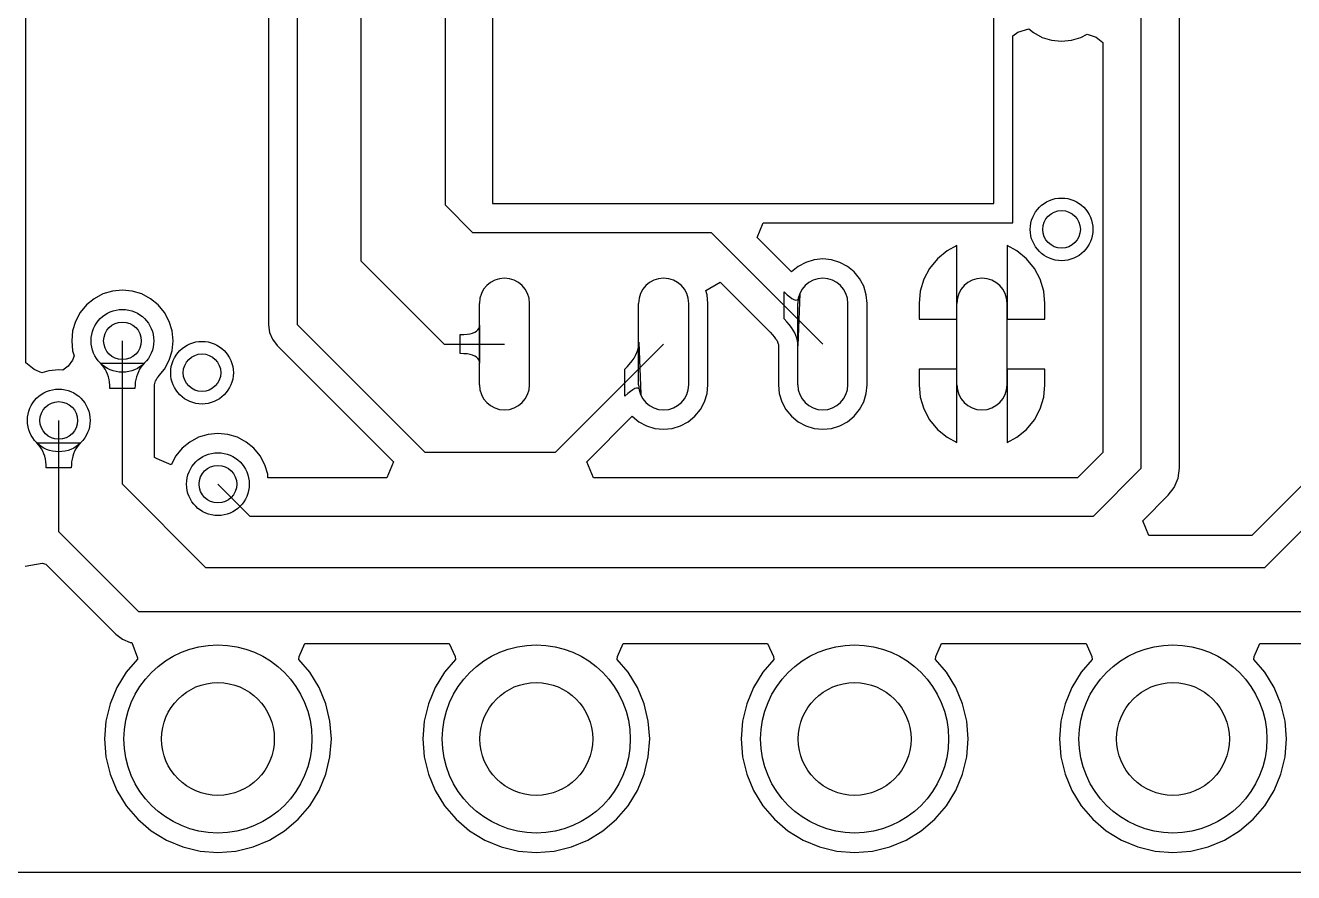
# Model space of a CAD drawing. Extents: x -55.7 to 0, y 0.2 to 22.7.
# Drawn here: x -20.59 to -10.47, y 0.2 to 6.96 of the extents above; entities that cross this region are included whole.
import ezdxf

# ---------------------------------------------------------------- set-up
doc = ezdxf.new("R2010")
doc.units = 0
doc.layers.get('0').update_dxf_attribs({"linetype": 'CONTINUOUS'})
for name, color, linetype in [('PADHOLELAYER', 156, 'CONTINUOUS'), ('TOPLAYER', 1, 'CONTINUOUS'), ('VIAHOLELAYER', 16, 'CONTINUOUS')]:
    doc.layers.add(name, color=color, linetype=linetype)

# ---------------------------------------------------------------- blocks, each defined once
blk = doc.blocks.new('SI_LABS_QFN_64_17')
at = {"layer": 'TOPLAYER'}
for p, q in [((-3.9, 4.725), (-3.9, 4.175)), ((-3.6, 4.725), (-3.6, 4.175)), ((-3.4, 4.725), (-3.4, 4.175)), ((-3.1, 4.725), (-3.1, 4.175)), ((-2.9, 4.725), (-2.9, 4.175)), ((-2.6, 4.725), (-2.6, 4.175)), ((-2.4, 4.725), (-2.4, 4.175)), ((-2.1, 4.725), (-2.1, 4.175)), ((-1.9, 4.725), (-1.9, 4.175)), ((-1.6, 4.725), (-1.6, 4.175)), ((-1.4, 4.725), (-1.4, 4.175)), ((-1.1, 4.725), (-1.1, 4.175)), ((-0.9, 4.725), (-0.9, 4.175)), ((-0.6, 4.725), (-0.6, 4.175)), ((-0.4, 4.725), (-0.4, 4.175)), ((-0.1, 4.725), (-0.1, 4.175)), ((0.1, 4.725), (0.1, 4.175)), ((0.4, 4.725), (0.4, 4.175)), ((0.6, 4.725), (0.6, 4.175)), ((0.9, 4.725), (0.9, 4.175)), ((1.1, 4.725), (1.1, 4.175)), ((1.4, 4.725), (1.4, 4.175)), ((1.6, 4.725), (1.6, 4.175)), ((1.9, 4.725), (1.9, 4.175)), ((2.1, 4.725), (2.1, 4.175)), ((2.4, 4.725), (2.4, 4.175)), ((2.6, 4.725), (2.6, 4.175)), ((2.9, 4.725), (2.9, 4.175)), ((3.1, 4.725), (3.1, 4.175)), ((3.4, 4.725), (3.4, 4.175)), ((3.6, 4.725), (3.6, 4.175)), ((3.9, 4.725), (3.9, 4.175)), ((-4.725, 3.9), (-4.175, 3.9)), ((4.175, 3.9), (4.725, 3.9)), ((-4.725, 3.6), (-4.175, 3.6)), ((-3.6, 3.6), (-3.6, -3.6)), ((3.6, 3.6), (-3.6, 3.6)), ((3.6, -3.6), (3.6, 3.6)), ((4.175, 3.6), (4.725, 3.6)), ((-4.725, 3.4), (-4.175, 3.4)), ((4.175, 3.4), (4.725, 3.4)), ((-4.725, 3.1), (-4.175, 3.1)), ((4.175, 3.1), (4.725, 3.1)), ((-4.725, 2.9), (-4.175, 2.9)), ((4.175, 2.9), (4.725, 2.9)), ((-4.725, 2.6), (-4.175, 2.6)), ((4.175, 2.6), (4.725, 2.6)), ((-4.725, 2.4), (-4.175, 2.4)), ((4.175, 2.4), (4.725, 2.4)), ((-4.725, 2.1), (-4.175, 2.1)), ((4.175, 2.1), (4.725, 2.1)), ((-4.725, 1.9), (-4.175, 1.9)), ((4.175, 1.9), (4.725, 1.9)), ((-4.725, 1.6), (-4.175, 1.6)), ((4.175, 1.6), (4.725, 1.6)), ((-4.725, 1.4), (-4.175, 1.4)), ((4.175, 1.4), (4.725, 1.4)), ((-4.725, 1.1), (-4.175, 1.1)), ((4.175, 1.1), (4.725, 1.1)), ((-4.725, 0.9), (-4.175, 0.9)), ((4.175, 0.9), (4.725, 0.9)), ((-4.725, 0.6), (-4.175, 0.6)), ((4.175, 0.6), (4.725, 0.6)), ((-4.725, 0.4), (-4.175, 0.4)), ((4.175, 0.4), (4.725, 0.4)), ((-4.725, 0.1), (-4.175, 0.1)), ((4.175, 0.1), (4.725, 0.1)), ((-4.725, -0.1), (-4.175, -0.1)), ((4.175, -0.1), (4.725, -0.1)), ((-4.725, -0.4), (-4.175, -0.4)), ((4.175, -0.4), (4.725, -0.4)), ((-4.725, -0.6), (-4.175, -0.6)), ((4.175, -0.6), (4.725, -0.6)), ((-4.725, -0.9), (-4.175, -0.9)), ((4.175, -0.9), (4.725, -0.9)), ((-4.725, -1.1), (-4.175, -1.1)), ((4.175, -1.1), (4.725, -1.1)), ((-4.725, -1.4), (-4.175, -1.4)), ((4.175, -1.4), (4.725, -1.4)), ((-4.725, -1.6), (-4.175, -1.6)), ((4.175, -1.6), (4.725, -1.6)), ((-4.725, -1.9), (-4.175, -1.9)), ((4.175, -1.9), (4.725, -1.9)), ((-4.725, -2.1), (-4.175, -2.1)), ((4.175, -2.1), (4.725, -2.1)), ((-4.725, -2.4), (-4.175, -2.4)), ((4.175, -2.4), (4.725, -2.4)), ((-4.725, -2.6), (-4.175, -2.6)), ((4.175, -2.6), (4.725, -2.6)), ((-4.725, -2.9), (-4.175, -2.9)), ((4.175, -2.9), (4.725, -2.9)), ((-4.725, -3.1), (-4.175, -3.1)), ((4.175, -3.1), (4.725, -3.1)), ((-4.725, -3.4), (-4.175, -3.4)), ((4.175, -3.4), (4.725, -3.4)), ((-4.725, -3.6), (-4.175, -3.6)), ((-3.6, -3.6), (3.6, -3.6)), ((4.175, -3.6), (4.725, -3.6)), ((-4.725, -3.9), (-4.175, -3.9)), ((4.175, -3.9), (4.725, -3.9)), ((-3.9, -4.175), (-3.9, -4.725)), ((-3.6, -4.175), (-3.6, -4.725)), ((-3.4, -4.175), (-3.4, -4.725)), ((-3.1, -4.175), (-3.1, -4.725)), ((-2.9, -4.175), (-2.9, -4.725)), ((-2.6, -4.175), (-2.6, -4.725)), ((-2.4, -4.175), (-2.4, -4.725)), ((-2.1, -4.175), (-2.1, -4.725)), ((-1.9, -4.175), (-1.9, -4.725)), ((-1.6, -4.175), (-1.6, -4.725)), ((-1.4, -4.175), (-1.4, -4.725)), ((-1.1, -4.175), (-1.1, -4.725)), ((-0.9, -4.175), (-0.9, -4.725)), ((-0.6, -4.175), (-0.6, -4.725)), ((-0.4, -4.175), (-0.4, -4.725)), ((-0.1, -4.175), (-0.1, -4.725)), ((0.1, -4.175), (0.1, -4.725)), ((0.4, -4.175), (0.4, -4.725)), ((0.6, -4.175), (0.6, -4.725)), ((0.9, -4.175), (0.9, -4.725)), ((1.1, -4.175), (1.1, -4.725)), ((1.4, -4.175), (1.4, -4.725)), ((1.6, -4.175), (1.6, -4.725)), ((1.9, -4.175), (1.9, -4.725)), ((2.1, -4.175), (2.1, -4.725)), ((2.4, -4.175), (2.4, -4.725)), ((2.6, -4.175), (2.6, -4.725)), ((2.9, -4.175), (2.9, -4.725)), ((3.1, -4.175), (3.1, -4.725)), ((3.4, -4.175), (3.4, -4.725)), ((3.6, -4.175), (3.6, -4.725)), ((3.9, -4.175), (3.9, -4.725))]:
    blk.add_line(p, q, dxfattribs=at)
for centre, start, end in [((-3.75, 4.725), 0, 180), ((-3.25, 4.725), 0, 180), ((-2.75, 4.725), 0, 180), ((-2.25, 4.725), 0, 180), ((-1.75, 4.725), 0, 180), ((-1.25, 4.725), 0, 180), ((-0.75, 4.725), 0, 180), ((-0.25, 4.725), 0, 180), ((0.25, 4.725), 0, 180), ((0.75, 4.725), 0, 180), ((1.25, 4.725), 0, 180), ((1.75, 4.725), 0, 180), ((2.25, 4.725), 0, 180), ((2.75, 4.725), 0, 180), ((3.25, 4.725), 0, 180), ((3.75, 4.725), 0, 180), ((-3.75, 4.175), 180, 0), ((-3.25, 4.175), 180, 0), ((-2.75, 4.175), 180, 0), ((-2.25, 4.175), 180, 0), ((-1.75, 4.175), 180, 0), ((-1.25, 4.175), 180, 0), ((-0.75, 4.175), 180, 0), ((-0.25, 4.175), 180, 0), ((0.25, 4.175), 180, 0), ((0.75, 4.175), 180, 0), ((1.25, 4.175), 180, 0), ((1.75, 4.175), 180, 0), ((2.25, 4.175), 180, 0), ((2.75, 4.175), 180, 0), ((3.25, 4.175), 180, 0), ((3.75, 4.175), 180, 0), ((-4.725, 3.75), 90, 270), ((-4.175, 3.75), 270, 90), ((4.175, 3.75), 90, 270), ((4.725, 3.75), 270, 90), ((-4.725, 3.25), 90, 270), ((-4.175, 3.25), 270, 90), ((4.175, 3.25), 90, 270), ((4.725, 3.25), 270, 90), ((-4.725, 2.75), 90, 270), ((-4.175, 2.75), 270, 90), ((4.175, 2.75), 90, 270), ((4.725, 2.75), 270, 90), ((-4.725, 2.25), 90, 270), ((-4.175, 2.25), 270, 90), ((4.175, 2.25), 90, 270), ((4.725, 2.25), 270, 90), ((-4.725, 1.75), 90, 270), ((-4.175, 1.75), 270, 90), ((4.175, 1.75), 90, 270), ((4.725, 1.75), 270, 90), ((-4.725, 1.25), 90, 270), ((-4.175, 1.25), 270, 90), ((4.175, 1.25), 90, 270), ((4.725, 1.25), 270, 90), ((-4.725, 0.75), 90, 270), ((-4.175, 0.75), 270, 90), ((4.175, 0.75), 90, 270), ((4.725, 0.75), 270, 90), ((-4.725, 0.25), 90, 270), ((-4.175, 0.25), 270, 90), ((4.175, 0.25), 90, 270), ((4.725, 0.25), 270, 90), ((-4.725, -0.25), 90, 270), ((-4.175, -0.25), 270, 90), ((4.175, -0.25), 90, 270), ((4.725, -0.25), 270, 90), ((-4.725, -0.75), 90, 270), ((-4.175, -0.75), 270, 90), ((4.175, -0.75), 90, 270), ((4.725, -0.75), 270, 90), ((-4.725, -1.25), 90, 270), ((-4.175, -1.25), 270, 90), ((4.175, -1.25), 90, 270), ((4.725, -1.25), 270, 90), ((-4.725, -1.75), 90, 270), ((-4.175, -1.75), 270, 90), ((4.175, -1.75), 90, 270), ((4.725, -1.75), 270, 90), ((-4.725, -2.25), 90, 270), ((-4.175, -2.25), 270, 90), ((4.175, -2.25), 90, 270), ((4.725, -2.25), 270, 90), ((-4.725, -2.75), 90, 270), ((-4.175, -2.75), 270, 90), ((4.175, -2.75), 90, 270), ((4.725, -2.75), 270, 90), ((-4.725, -3.25), 90, 270), ((-4.175, -3.25), 270, 90), ((4.175, -3.25), 90, 270), ((4.725, -3.25), 270, 90), ((-4.725, -3.75), 90, 270), ((-4.175, -3.75), 270, 90), ((4.175, -3.75), 90, 270), ((4.725, -3.75), 270, 90), ((-3.75, -4.175), 0, 180), ((-3.25, -4.175), 0, 180), ((-2.75, -4.175), 0, 180), ((-2.25, -4.175), 0, 180), ((-1.75, -4.175), 0, 180), ((-1.25, -4.175), 0, 180), ((-0.75, -4.175), 0, 180), ((-0.25, -4.175), 0, 180), ((0.25, -4.175), 0, 180), ((0.75, -4.175), 0, 180), ((1.25, -4.175), 0, 180), ((1.75, -4.175), 0, 180), ((2.25, -4.175), 0, 180), ((2.75, -4.175), 0, 180), ((3.25, -4.175), 0, 180), ((3.75, -4.175), 0, 180), ((-3.75, -4.725), 180, 0), ((-3.25, -4.725), 180, 0), ((-2.75, -4.725), 180, 0), ((-2.25, -4.725), 180, 0), ((-1.75, -4.725), 180, 0), ((-1.25, -4.725), 180, 0), ((-0.75, -4.725), 180, 0), ((-0.25, -4.725), 180, 0), ((0.25, -4.725), 180, 0), ((0.75, -4.725), 180, 0), ((1.25, -4.725), 180, 0), ((1.75, -4.725), 180, 0), ((2.25, -4.725), 180, 0), ((2.75, -4.725), 180, 0), ((3.25, -4.725), 180, 0), ((3.75, -4.725), 180, 0)]:
    blk.add_arc(centre, 0.15, start, end, dxfattribs=at)
blk = doc.blocks.new('HDR1X16_24')
at = {"layer": 'PADHOLELAYER'}
for centre in [(25.4, 0), (27.94, 0), (30.48, 0), (33.02, 0)]:
    blk.add_circle(centre, 0.45, dxfattribs=at)
at = {"layer": 'TOPLAYER'}
for centre in [(25.4, 0), (27.94, 0), (30.48, 0), (33.02, 0)]:
    blk.add_circle(centre, 0.75, dxfattribs=at)
blk = doc.blocks.new('SPANSION_WSON_8_6_5MM_29')
at = {"layer": 'TOPLAYER'}
for p, q in [((-3.145, 2.105), (-2.495, 2.105)), ((2.495, 2.105), (3.145, 2.105)), ((1.7, 2), (-1.7, 2)), ((-1.7, 2), (-1.7, -2)), ((1.7, -2), (1.7, 2)), ((-3.145, 1.705), (-2.495, 1.705)), ((2.495, 1.705), (3.145, 1.705)), ((-3.145, 0.835), (-2.495, 0.835)), ((2.495, 0.835), (3.145, 0.835)), ((-3.145, 0.435), (-2.495, 0.435)), ((2.495, 0.435), (3.145, 0.435)), ((-3.145, -0.435), (-2.495, -0.435)), ((2.495, -0.435), (3.145, -0.435)), ((-3.145, -0.835), (-2.495, -0.835)), ((2.495, -0.835), (3.145, -0.835)), ((-3.145, -1.705), (-2.495, -1.705)), ((2.495, -1.705), (3.145, -1.705)), ((-1.7, -2), (1.7, -2)), ((-3.145, -2.105), (-2.495, -2.105)), ((2.495, -2.105), (3.145, -2.105))]:
    blk.add_line(p, q, dxfattribs=at)
for centre, start, end in [((-3.145, 1.905), 90, 270), ((-2.495, 1.905), 270, 90), ((2.495, 1.905), 90, 270), ((3.145, 1.905), 270, 90), ((-3.145, 0.635), 90, 270), ((-2.495, 0.635), 270, 90), ((2.495, 0.635), 90, 270), ((3.145, 0.635), 270, 90), ((-3.145, -0.635), 90, 270), ((-2.495, -0.635), 270, 90), ((2.495, -0.635), 90, 270), ((3.145, -0.635), 270, 90), ((-3.145, -1.905), 90, 270), ((-2.495, -1.905), 270, 90), ((2.495, -1.905), 90, 270), ((3.145, -1.905), 270, 90)]:
    blk.add_arc(centre, 0.2, start, end, dxfattribs=at)

msp = doc.modelspace()

# ---------------------------------------------------------------- linework, layer by layer
at = {"layer": 'TOPLAYER'}
for p, q in [((-11.684, 3.429), (-11.684, 9.968)), ((-11.379, 3.429), (-11.379, 9.968)), ((-17.234, 5.527), (-17.234, 8.386)), ((-17.907, 5.08), (-17.907, 8.255)), ((-18.415, 4.572), (-18.415, 8.001)), ((-20.583, 4.27), (-20.583, 7.234)), ((-18.646, 7.27), (-18.646, 4.572)), ((-12.707, 6.877), (-12.668, 6.906)), ((-12.668, 6.906), (-12.58, 6.932)), ((-12.58, 6.932), (-12.544, 6.903)), ((-12.544, 6.903), (-12.474, 6.865)), ((-12.164, 6.865), (-12.116, 6.891)), ((-12.116, 6.891), (-12.044, 6.866)), ((-12.707, 5.387), (-12.707, 6.877)), ((-12.474, 6.865), (-12.398, 6.842)), ((-12.398, 6.842), (-12.319, 6.835)), ((-12.319, 6.835), (-12.24, 6.842)), ((-12.24, 6.842), (-12.164, 6.865)), ((-12.044, 6.866), (-11.989, 6.825)), ((-11.989, 6.825), (-11.989, 3.555)), ((-7.165, 6.53), (-10.802, 2.893)), ((-10.697, 2.638), (-6.985, 6.35)), ((-17.234, 5.527), (-17.018, 5.31)), ((-14.748, 5.269), (-14.7, 5.387)), ((-14.7, 5.387), (-12.707, 5.387)), ((-17.018, 5.31), (-15.115, 5.31)), ((-15.115, 5.31), (-14.224, 4.419)), ((-14.474, 4.995), (-14.748, 5.269)), ((-13.233, 5.162), (-13.309, 5.099)), ((-13.154, 5.204), (-13.233, 5.162)), ((-13.154, 4.619), (-13.154, 5.204)), ((-12.675, 5.162), (-12.754, 5.204)), ((-12.754, 5.204), (-12.754, 4.619)), ((-12.599, 5.099), (-12.675, 5.162)), ((-17.907, 5.08), (-17.246, 4.419)), ((-14.36, 5.071), (-14.421, 5.038)), ((-14.293, 5.091), (-14.36, 5.071)), ((-14.224, 5.098), (-14.293, 5.091)), ((-14.155, 5.091), (-14.224, 5.098)), ((-14.088, 5.071), (-14.155, 5.091)), ((-14.027, 5.038), (-14.088, 5.071)), ((-13.309, 5.099), (-13.372, 5.023)), ((-12.536, 5.023), (-12.599, 5.099)), ((-14.421, 5.038), (-14.474, 4.995)), ((-13.974, 4.994), (-14.027, 5.038)), ((-13.93, 4.941), (-13.974, 4.994)), ((-13.372, 5.023), (-13.418, 4.936)), ((-12.49, 4.936), (-12.536, 5.023)), ((-15.157, 4.846), (-15.044, 4.913)), ((-15.044, 4.913), (-14.647, 4.516)), ((-13.897, 4.88), (-13.93, 4.941)), ((-13.877, 4.813), (-13.897, 4.88)), ((-13.418, 4.936), (-13.447, 4.842)), ((-12.461, 4.842), (-12.49, 4.936)), ((-20.037, 4.781), (-20.098, 4.731)), ((-19.967, 4.819), (-20.037, 4.781)), ((-19.891, 4.842), (-19.967, 4.819)), ((-19.812, 4.849), (-19.891, 4.842)), ((-19.733, 4.842), (-19.812, 4.849)), ((-19.657, 4.819), (-19.733, 4.842)), ((-19.587, 4.781), (-19.657, 4.819)), ((-19.526, 4.731), (-19.587, 4.781)), ((-15.147, 4.813), (-15.157, 4.846)), ((-15.14, 4.744), (-15.147, 4.813)), ((-14.533, 4.62), (-14.533, 4.835)), ((-14.533, 4.835), (-14.509, 4.813)), ((-14.509, 4.813), (-14.488, 4.796)), ((-14.488, 4.796), (-14.47, 4.783)), ((-14.47, 4.783), (-14.454, 4.774)), ((-14.454, 4.774), (-14.44, 4.77)), ((-14.44, 4.77), (-14.429, 4.771)), ((-14.429, 4.771), (-14.42, 4.776)), ((-14.407, 4.82), (-14.422, 4.404)), ((-14.42, 4.776), (-14.413, 4.786)), ((-14.413, 4.786), (-14.409, 4.801)), ((-14.409, 4.801), (-14.407, 4.82)), ((-13.87, 4.744), (-13.877, 4.813)), ((-13.447, 4.842), (-13.456, 4.744)), ((-12.452, 4.744), (-12.461, 4.842)), ((-20.148, 4.67), (-20.186, 4.6)), ((-20.098, 4.731), (-20.148, 4.67)), ((-19.476, 4.67), (-19.526, 4.731)), ((-19.438, 4.6), (-19.476, 4.67)), ((-15.14, 4.094), (-15.14, 4.744)), ((-13.87, 4.094), (-13.87, 4.744)), ((-13.456, 4.744), (-13.456, 4.619)), ((-12.452, 4.619), (-12.452, 4.744)), ((-20.186, 4.6), (-20.209, 4.524)), ((-19.415, 4.524), (-19.438, 4.6)), ((-18.646, 4.572), (-18.638, 4.512)), ((-18.415, 4.572), (-17.399, 3.556)), ((-16.968, 4.544), (-16.963, 4.557)), ((-16.963, 4.557), (-16.962, 4.571)), ((-16.962, 4.571), (-16.962, 4.267)), ((-14.511, 4.597), (-14.533, 4.62)), ((-14.492, 4.575), (-14.511, 4.597)), ((-14.475, 4.552), (-14.492, 4.575)), ((-13.456, 4.619), (-13.154, 4.619)), ((-12.754, 4.619), (-12.452, 4.619)), ((-20.209, 4.524), (-20.216, 4.445)), ((-19.408, 4.445), (-19.415, 4.524)), ((-18.638, 4.512), (-18.615, 4.457)), ((-18.615, 4.457), (-18.578, 4.409)), ((-17.117, 4.495), (-17.088, 4.496)), ((-17.117, 4.343), (-17.117, 4.495)), ((-17.088, 4.496), (-17.061, 4.498)), ((-17.061, 4.498), (-17.038, 4.502)), ((-17.038, 4.502), (-17.018, 4.507)), ((-17.018, 4.507), (-17.001, 4.514)), ((-17.001, 4.514), (-16.987, 4.523)), ((-16.987, 4.523), (-16.976, 4.533)), ((-16.976, 4.533), (-16.968, 4.544)), ((-14.647, 4.516), (-14.645, 4.513)), ((-14.645, 4.513), (-14.626, 4.493)), ((-14.626, 4.493), (-14.612, 4.477)), ((-14.612, 4.477), (-14.601, 4.462)), ((-14.601, 4.462), (-14.592, 4.449)), ((-14.46, 4.53), (-14.475, 4.552)), ((-14.448, 4.509), (-14.46, 4.53)), ((-14.438, 4.487), (-14.448, 4.509)), ((-14.43, 4.466), (-14.438, 4.487)), ((-14.425, 4.445), (-14.43, 4.466)), ((-20.216, 4.445), (-20.209, 4.366)), ((-20.209, 4.366), (-20.196, 4.326)), ((-19.812, 3.302), (-19.812, 4.445)), ((-19.438, 4.29), (-19.415, 4.366)), ((-19.415, 4.366), (-19.408, 4.445)), ((-18.578, 4.409), (-17.649, 3.48)), ((-17.246, 4.419), (-16.764, 4.419)), ((-16.357, 3.556), (-15.494, 4.419)), ((-15.708, 4.351), (-15.7, 4.372)), ((-15.7, 4.372), (-15.695, 4.393)), ((-15.695, 4.393), (-15.692, 4.413)), ((-15.692, 4.413), (-15.692, 4.434)), ((-15.692, 4.434), (-15.677, 4.018)), ((-14.592, 4.449), (-14.586, 4.438)), ((-14.586, 4.438), (-14.582, 4.428)), ((-14.582, 4.428), (-14.579, 4.421)), ((-14.579, 4.421), (-14.578, 4.417)), ((-14.578, 4.417), (-14.578, 4.094)), ((-14.422, 4.425), (-14.425, 4.445)), ((-14.422, 4.404), (-14.422, 4.425)), ((-20.516, 4.216), (-20.583, 4.27)), ((-20.209, 4.292), (-20.245, 4.244)), ((-20.196, 4.326), (-20.209, 4.292)), ((-19.973, 4.251), (-19.987, 4.266)), ((-19.987, 4.266), (-19.637, 4.266)), ((-19.96, 4.235), (-19.973, 4.251)), ((-19.651, 4.251), (-19.664, 4.235)), ((-19.637, 4.266), (-19.651, 4.251)), ((-19.476, 4.22), (-19.438, 4.29)), ((-17.088, 4.342), (-17.117, 4.343)), ((-17.061, 4.34), (-17.088, 4.342)), ((-17.038, 4.336), (-17.061, 4.34)), ((-17.018, 4.331), (-17.038, 4.336)), ((-17.001, 4.324), (-17.018, 4.331)), ((-16.987, 4.315), (-17.001, 4.324)), ((-16.976, 4.305), (-16.987, 4.315)), ((-16.968, 4.294), (-16.976, 4.305)), ((-16.963, 4.281), (-16.968, 4.294)), ((-16.962, 4.267), (-16.963, 4.281)), ((-15.781, 4.241), (-15.745, 4.286)), ((-15.745, 4.286), (-15.73, 4.308)), ((-15.73, 4.308), (-15.718, 4.329)), ((-15.718, 4.329), (-15.708, 4.351)), ((-20.456, 4.189), (-20.516, 4.216)), ((-20.399, 4.207), (-20.456, 4.189)), ((-20.32, 4.214), (-20.399, 4.207)), ((-20.287, 4.211), (-20.32, 4.214)), ((-20.245, 4.244), (-20.287, 4.211)), ((-19.949, 4.218), (-19.96, 4.235)), ((-19.939, 4.199), (-19.949, 4.218)), ((-19.931, 4.18), (-19.939, 4.199)), ((-19.924, 4.159), (-19.931, 4.18)), ((-19.919, 4.137), (-19.924, 4.159)), ((-19.7, 4.159), (-19.705, 4.137)), ((-19.693, 4.18), (-19.7, 4.159)), ((-19.685, 4.199), (-19.693, 4.18)), ((-19.675, 4.218), (-19.685, 4.199)), ((-19.664, 4.235), (-19.675, 4.218)), ((-19.537, 4.145), (-19.533, 4.15)), ((-19.533, 4.15), (-19.524, 4.16)), ((-19.524, 4.16), (-19.519, 4.168)), ((-19.519, 4.168), (-19.476, 4.22)), ((-15.803, 4.218), (-15.781, 4.241)), ((-15.803, 4.003), (-15.803, 4.218)), ((-13.154, 4.219), (-13.456, 4.219)), ((-13.456, 4.219), (-13.456, 4.094)), ((-13.154, 3.634), (-13.154, 4.219)), ((-12.452, 4.219), (-12.754, 4.219)), ((-12.754, 4.219), (-12.754, 3.634)), ((-12.452, 4.094), (-12.452, 4.219)), ((-19.915, 4.115), (-19.919, 4.137)), ((-19.913, 4.091), (-19.915, 4.115)), ((-19.912, 4.066), (-19.913, 4.091)), ((-19.712, 4.066), (-19.912, 4.066)), ((-19.711, 4.091), (-19.712, 4.066)), ((-19.709, 4.115), (-19.711, 4.091)), ((-19.705, 4.137), (-19.709, 4.115)), ((-19.557, 4.061), (-19.556, 4.081)), ((-19.557, 4.058), (-19.557, 4.061)), ((-19.557, 3.515), (-19.557, 4.058)), ((-19.556, 4.081), (-19.555, 4.095)), ((-19.555, 4.095), (-19.553, 4.106)), ((-19.553, 4.106), (-19.55, 4.116)), ((-19.55, 4.116), (-19.548, 4.125)), ((-19.548, 4.125), (-19.544, 4.132)), ((-19.544, 4.132), (-19.541, 4.139)), ((-19.541, 4.139), (-19.537, 4.145)), ((-15.74, 4.055), (-15.758, 4.042)), ((-15.724, 4.064), (-15.74, 4.055)), ((-15.71, 4.068), (-15.724, 4.064)), ((-15.699, 4.067), (-15.71, 4.068)), ((-15.69, 4.062), (-15.699, 4.067)), ((-15.683, 4.052), (-15.69, 4.062)), ((-15.679, 4.037), (-15.683, 4.052)), ((-15.147, 4.025), (-15.14, 4.094)), ((-14.578, 4.094), (-14.571, 4.025)), ((-13.877, 4.025), (-13.87, 4.094)), ((-13.456, 4.094), (-13.447, 3.996)), ((-12.461, 3.996), (-12.452, 4.094)), ((-15.779, 4.025), (-15.803, 4.003)), ((-15.758, 4.042), (-15.779, 4.025)), ((-15.677, 4.018), (-15.679, 4.037)), ((-15.2, 3.897), (-15.167, 3.958)), ((-15.167, 3.958), (-15.147, 4.025)), ((-14.571, 4.025), (-14.551, 3.958)), ((-14.551, 3.958), (-14.518, 3.897)), ((-13.93, 3.897), (-13.897, 3.958)), ((-13.897, 3.958), (-13.877, 4.025)), ((-13.447, 3.996), (-13.418, 3.902)), ((-12.49, 3.902), (-12.461, 3.996)), ((-15.244, 3.844), (-15.2, 3.897)), ((-14.518, 3.897), (-14.474, 3.844)), ((-13.974, 3.844), (-13.93, 3.897)), ((-13.418, 3.902), (-13.372, 3.815)), ((-12.536, 3.815), (-12.49, 3.902)), ((-20.32, 2.921), (-20.32, 3.81)), ((-16.107, 3.48), (-15.744, 3.843)), ((-15.744, 3.843), (-15.691, 3.8)), ((-15.691, 3.8), (-15.63, 3.767)), ((-15.63, 3.767), (-15.563, 3.747)), ((-15.563, 3.747), (-15.494, 3.74)), ((-15.494, 3.74), (-15.425, 3.747)), ((-15.425, 3.747), (-15.358, 3.767)), ((-15.358, 3.767), (-15.297, 3.8)), ((-15.297, 3.8), (-15.244, 3.844)), ((-14.474, 3.844), (-14.421, 3.8)), ((-14.421, 3.8), (-14.36, 3.767)), ((-14.36, 3.767), (-14.293, 3.747)), ((-14.293, 3.747), (-14.224, 3.74)), ((-14.224, 3.74), (-14.155, 3.747)), ((-14.155, 3.747), (-14.088, 3.767)), ((-14.088, 3.767), (-14.027, 3.8)), ((-14.027, 3.8), (-13.974, 3.844)), ((-13.372, 3.815), (-13.309, 3.739)), ((-12.599, 3.739), (-12.536, 3.815)), ((-19.205, 3.676), (-19.275, 3.638)), ((-19.129, 3.699), (-19.205, 3.676)), ((-19.05, 3.706), (-19.129, 3.699)), ((-18.971, 3.699), (-19.05, 3.706)), ((-18.895, 3.676), (-18.971, 3.699)), ((-18.825, 3.638), (-18.895, 3.676)), ((-13.309, 3.739), (-13.233, 3.676)), ((-13.233, 3.676), (-13.154, 3.634)), ((-12.754, 3.634), (-12.675, 3.676)), ((-12.675, 3.676), (-12.599, 3.739)), ((-20.481, 3.616), (-20.495, 3.631)), ((-20.495, 3.631), (-20.145, 3.631)), ((-20.468, 3.6), (-20.481, 3.616)), ((-20.457, 3.583), (-20.468, 3.6)), ((-20.447, 3.564), (-20.457, 3.583)), ((-20.439, 3.545), (-20.447, 3.564)), ((-20.432, 3.524), (-20.439, 3.545)), ((-20.201, 3.545), (-20.208, 3.524)), ((-20.193, 3.564), (-20.201, 3.545)), ((-20.183, 3.583), (-20.193, 3.564)), ((-20.172, 3.6), (-20.183, 3.583)), ((-20.159, 3.616), (-20.172, 3.6)), ((-20.145, 3.631), (-20.159, 3.616)), ((-19.336, 3.588), (-19.386, 3.527)), ((-19.275, 3.638), (-19.336, 3.588)), ((-18.764, 3.588), (-18.825, 3.638)), ((-18.714, 3.527), (-18.764, 3.588)), ((-17.399, 3.556), (-16.357, 3.556)), ((-11.989, 3.555), (-12.191, 3.353)), ((-20.427, 3.502), (-20.432, 3.524)), ((-20.423, 3.48), (-20.427, 3.502)), ((-20.421, 3.456), (-20.423, 3.48)), ((-20.42, 3.431), (-20.421, 3.456)), ((-20.219, 3.456), (-20.22, 3.431)), ((-20.217, 3.48), (-20.219, 3.456)), ((-20.213, 3.502), (-20.217, 3.48)), ((-20.208, 3.524), (-20.213, 3.502)), ((-19.536, 3.504), (-19.557, 3.515)), ((-19.424, 3.457), (-19.536, 3.504)), ((-19.386, 3.527), (-19.424, 3.457)), ((-18.676, 3.457), (-18.714, 3.527)), ((-18.653, 3.381), (-18.676, 3.457)), ((-17.649, 3.48), (-17.702, 3.353)), ((-16.054, 3.353), (-16.107, 3.48)), ((-20.22, 3.431), (-20.42, 3.431)), ((-18.651, 3.353), (-18.653, 3.381)), ((-17.702, 3.353), (-18.651, 3.353)), ((-12.191, 3.353), (-16.054, 3.353)), ((-12.065, 3.048), (-11.684, 3.429)), ((-11.42, 3.276), (-11.389, 3.35)), ((-11.389, 3.35), (-11.379, 3.429)), ((-19.812, 3.302), (-19.148, 2.638)), ((-19.05, 3.302), (-18.796, 3.048)), ((-11.468, 3.213), (-11.42, 3.276)), ((-11.671, 3.01), (-11.468, 3.213)), ((-18.796, 3.048), (-12.065, 3.048)), ((-11.623, 2.893), (-11.671, 3.01)), ((-20.32, 2.921), (-19.685, 2.286)), ((-10.802, 2.893), (-11.623, 2.893)), ((-20.588, 2.649), (-20.452, 2.671)), ((-20.452, 2.671), (-20.423, 2.664)), ((-20.423, 2.664), (-19.865, 2.106)), ((-19.148, 2.638), (-10.697, 2.638)), ((-19.685, 2.286), (-10.16, 2.286)), ((-19.865, 2.106), (-19.812, 2.066)), ((-19.812, 2.066), (-19.751, 2.04)), ((-19.751, 2.04), (-19.736, 2.038)), ((-19.736, 2.038), (-19.693, 1.917)), ((-18.402, 1.927), (-18.356, 2.031)), ((-18.356, 2.031), (-17.204, 2.031)), ((-17.204, 2.031), (-17.158, 1.927)), ((-15.862, 1.927), (-15.816, 2.031)), ((-15.816, 2.031), (-14.664, 2.031)), ((-14.664, 2.031), (-14.618, 1.927)), ((-13.322, 1.927), (-13.276, 2.031)), ((-13.276, 2.031), (-12.124, 2.031)), ((-12.124, 2.031), (-12.078, 1.927)), ((-10.782, 1.927), (-10.736, 2.031)), ((-10.736, 2.031), (-10.16, 2.031)), ((-18.405, 1.904), (-18.402, 1.927)), ((-17.158, 1.927), (-17.155, 1.904)), ((-15.865, 1.904), (-15.862, 1.927)), ((-14.618, 1.927), (-14.615, 1.904)), ((-13.325, 1.904), (-13.322, 1.927)), ((-12.078, 1.927), (-12.075, 1.904)), ((-10.785, 1.904), (-10.782, 1.927)), ((-19.692, 1.907), (-19.782, 1.802)), ((-19.693, 1.917), (-19.692, 1.912)), ((-19.692, 1.912), (-19.692, 1.907)), ((-18.318, 1.802), (-18.405, 1.904)), ((-17.155, 1.904), (-17.242, 1.802)), ((-15.778, 1.802), (-15.865, 1.904)), ((-14.615, 1.904), (-14.702, 1.802)), ((-13.238, 1.802), (-13.325, 1.904)), ((-12.075, 1.904), (-12.162, 1.802)), ((-10.698, 1.802), (-10.785, 1.904)), ((-19.782, 1.802), (-19.857, 1.681)), ((-18.243, 1.681), (-18.318, 1.802)), ((-17.242, 1.802), (-17.317, 1.681)), ((-15.703, 1.681), (-15.778, 1.802)), ((-14.702, 1.802), (-14.777, 1.681)), ((-13.163, 1.681), (-13.238, 1.802)), ((-12.162, 1.802), (-12.237, 1.681)), ((-10.623, 1.681), (-10.698, 1.802)), ((-19.857, 1.681), (-19.911, 1.55)), ((-18.189, 1.55), (-18.243, 1.681)), ((-17.317, 1.681), (-17.371, 1.55)), ((-15.649, 1.55), (-15.703, 1.681)), ((-14.777, 1.681), (-14.831, 1.55)), ((-13.109, 1.55), (-13.163, 1.681)), ((-12.237, 1.681), (-12.291, 1.55)), ((-10.569, 1.55), (-10.623, 1.681)), ((-19.911, 1.55), (-19.944, 1.412)), ((-18.156, 1.412), (-18.189, 1.55)), ((-17.371, 1.55), (-17.404, 1.412)), ((-15.616, 1.412), (-15.649, 1.55)), ((-14.831, 1.55), (-14.864, 1.412)), ((-13.076, 1.412), (-13.109, 1.55)), ((-12.291, 1.55), (-12.324, 1.412)), ((-10.536, 1.412), (-10.569, 1.55)), ((-19.944, 1.412), (-19.955, 1.27)), ((-18.145, 1.27), (-18.156, 1.412)), ((-17.404, 1.412), (-17.415, 1.27)), ((-15.605, 1.27), (-15.616, 1.412)), ((-14.864, 1.412), (-14.875, 1.27)), ((-13.065, 1.27), (-13.076, 1.412)), ((-12.324, 1.412), (-12.335, 1.27)), ((-10.525, 1.27), (-10.536, 1.412)), ((-19.955, 1.27), (-19.944, 1.128)), ((-18.156, 1.128), (-18.145, 1.27)), ((-17.415, 1.27), (-17.404, 1.128)), ((-15.616, 1.128), (-15.605, 1.27)), ((-14.875, 1.27), (-14.864, 1.128)), ((-13.076, 1.128), (-13.065, 1.27)), ((-12.335, 1.27), (-12.324, 1.128)), ((-10.536, 1.128), (-10.525, 1.27)), ((-19.944, 1.128), (-19.911, 0.99)), ((-18.189, 0.99), (-18.156, 1.128)), ((-17.404, 1.128), (-17.371, 0.99)), ((-15.649, 0.99), (-15.616, 1.128)), ((-14.864, 1.128), (-14.831, 0.99)), ((-13.109, 0.99), (-13.076, 1.128)), ((-12.324, 1.128), (-12.291, 0.99)), ((-10.569, 0.99), (-10.536, 1.128)), ((-19.911, 0.99), (-19.857, 0.859)), ((-18.243, 0.859), (-18.189, 0.99)), ((-17.371, 0.99), (-17.317, 0.859)), ((-15.703, 0.859), (-15.649, 0.99)), ((-14.831, 0.99), (-14.777, 0.859)), ((-13.163, 0.859), (-13.109, 0.99)), ((-12.291, 0.99), (-12.237, 0.859)), ((-10.623, 0.859), (-10.569, 0.99)), ((-19.857, 0.859), (-19.782, 0.738)), ((-18.318, 0.738), (-18.243, 0.859)), ((-17.317, 0.859), (-17.242, 0.738)), ((-15.778, 0.738), (-15.703, 0.859)), ((-14.777, 0.859), (-14.702, 0.738)), ((-13.238, 0.738), (-13.163, 0.859)), ((-12.237, 0.859), (-12.162, 0.738)), ((-10.698, 0.738), (-10.623, 0.859)), ((-19.782, 0.738), (-19.69, 0.63)), ((-18.41, 0.63), (-18.318, 0.738)), ((-17.242, 0.738), (-17.15, 0.63)), ((-15.87, 0.63), (-15.778, 0.738)), ((-14.702, 0.738), (-14.61, 0.63)), ((-13.33, 0.63), (-13.238, 0.738)), ((-12.162, 0.738), (-12.07, 0.63)), ((-10.79, 0.63), (-10.698, 0.738)), ((-19.69, 0.63), (-19.582, 0.538)), ((-18.518, 0.538), (-18.41, 0.63)), ((-17.15, 0.63), (-17.042, 0.538)), ((-15.978, 0.538), (-15.87, 0.63)), ((-14.61, 0.63), (-14.502, 0.538)), ((-13.438, 0.538), (-13.33, 0.63)), ((-12.07, 0.63), (-11.962, 0.538)), ((-10.898, 0.538), (-10.79, 0.63)), ((-19.582, 0.538), (-19.461, 0.463)), ((-18.639, 0.463), (-18.518, 0.538)), ((-17.042, 0.538), (-16.921, 0.463)), ((-16.099, 0.463), (-15.978, 0.538)), ((-14.502, 0.538), (-14.381, 0.463)), ((-13.559, 0.463), (-13.438, 0.538)), ((-11.962, 0.538), (-11.841, 0.463)), ((-11.019, 0.463), (-10.898, 0.538)), ((-19.461, 0.463), (-19.33, 0.409)), ((-19.33, 0.409), (-19.192, 0.376)), ((-18.908, 0.376), (-18.77, 0.409)), ((-18.77, 0.409), (-18.639, 0.463)), ((-16.921, 0.463), (-16.79, 0.409)), ((-16.79, 0.409), (-16.652, 0.376)), ((-16.368, 0.376), (-16.23, 0.409)), ((-16.23, 0.409), (-16.099, 0.463)), ((-14.381, 0.463), (-14.25, 0.409)), ((-14.25, 0.409), (-14.112, 0.376)), ((-13.828, 0.376), (-13.69, 0.409)), ((-13.69, 0.409), (-13.559, 0.463)), ((-11.841, 0.463), (-11.71, 0.409)), ((-11.71, 0.409), (-11.572, 0.376)), ((-11.288, 0.376), (-11.15, 0.409)), ((-11.15, 0.409), (-11.019, 0.463)), ((-19.192, 0.376), (-19.05, 0.365)), ((-19.05, 0.365), (-18.908, 0.376)), ((-16.652, 0.376), (-16.51, 0.365)), ((-16.51, 0.365), (-16.368, 0.376)), ((-14.112, 0.376), (-13.97, 0.365)), ((-13.97, 0.365), (-13.828, 0.376)), ((-11.572, 0.376), (-11.43, 0.365)), ((-11.43, 0.365), (-11.288, 0.376)), ((-3.895, 0.204), (-36.464, 0.204))]:
    msp.add_line(p, q, dxfattribs=at)
for centre in [(-12.319, 5.334), (-19.812, 4.445), (-19.177, 4.191), (-20.32, 3.81), (-19.05, 3.302)]:
    msp.add_circle(centre, 0.25, dxfattribs=at)
at = {"layer": 'VIAHOLELAYER'}
for centre in [(-12.319, 5.334), (-19.812, 4.445), (-19.177, 4.191), (-20.32, 3.81), (-19.05, 3.302)]:
    msp.add_circle(centre, 0.15, dxfattribs=at)

# ---------------------------------------------------------------- block references
for name, p, rotation in [('SI_LABS_QFN_64_17', (-24.638, 11.684), 90), ('SPANSION_WSON_8_6_5MM_29', (-14.859, 7.239), 90), ('HDR1X16_24', (-44.45, 1.27), 360)]:
    msp.add_blockref(name, p, dxfattribs=dict(rotation=rotation))

doc.saveas('drawing.dxf')
